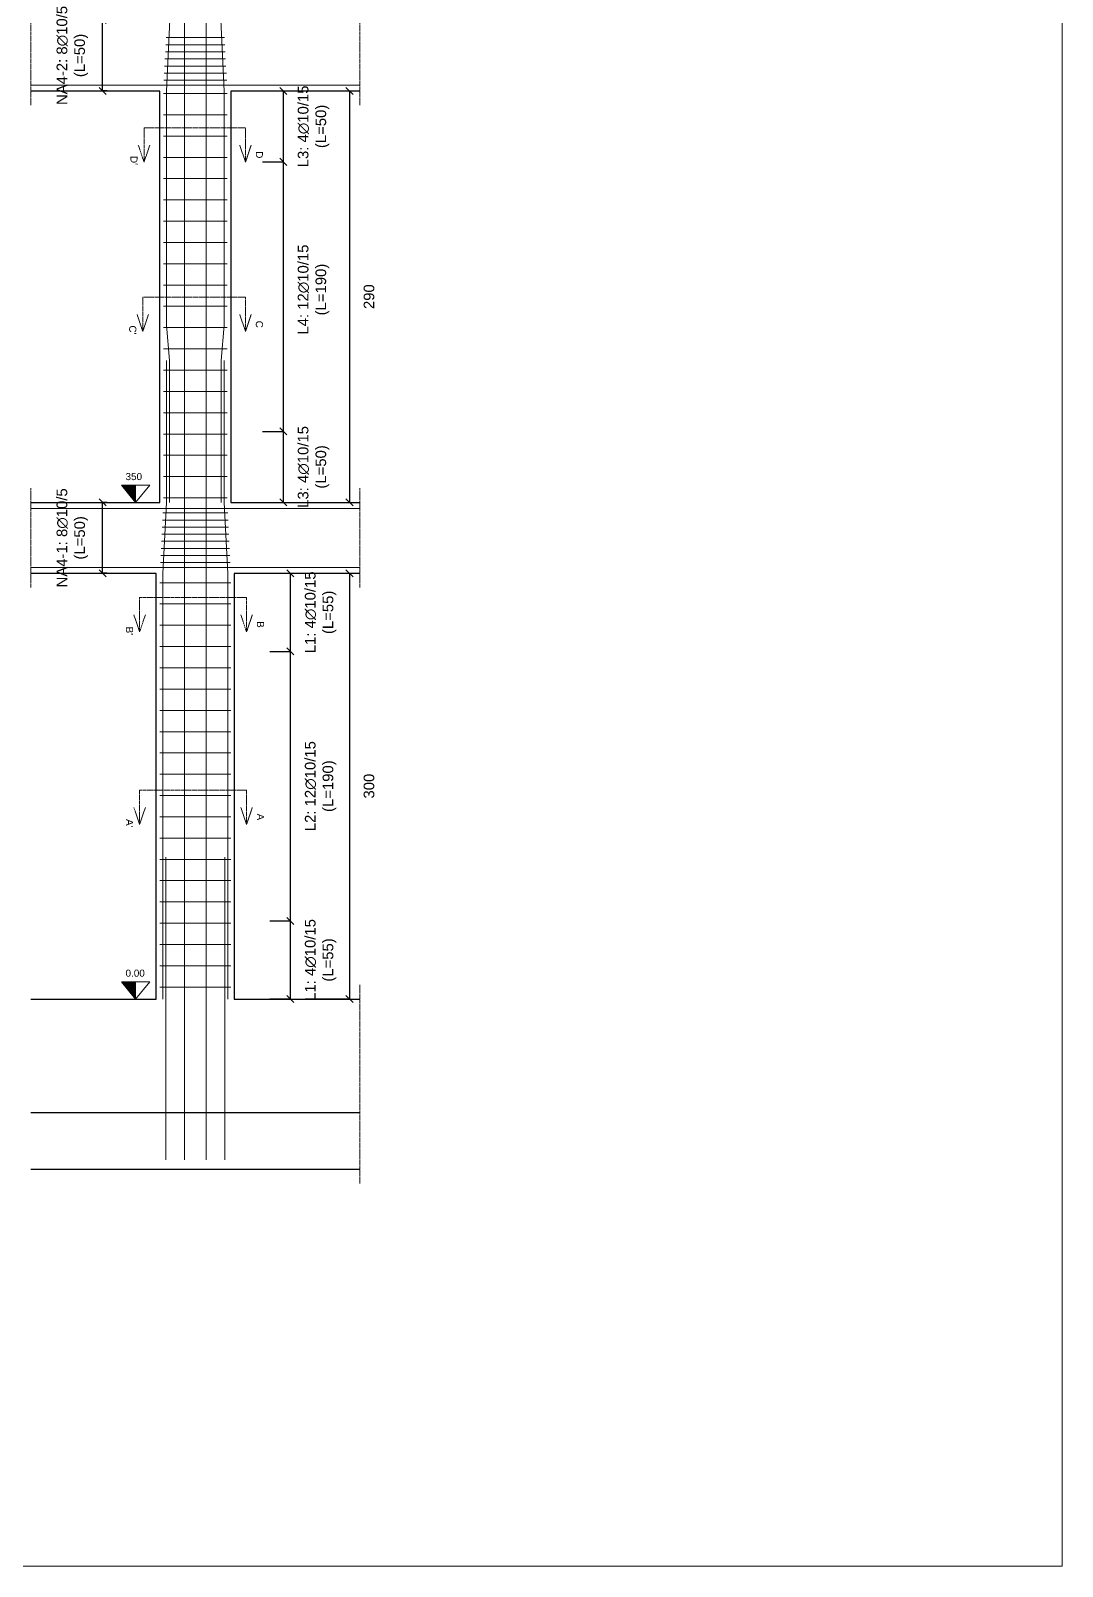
# Model space of a CAD drawing. Header units: millimetres. Extents: x -455371 to 117772, y -78417 to 116564.
# Drawn here: x -304144 to -296873, y 47891 to 58713 of the extents above; entities that cross this region are included whole.
import ezdxf

# ---------------------------------------------------------------- set-up
doc = ezdxf.new("R2010")
doc.units = ezdxf.units.MM
doc.linetypes.add('ACAD_ISO02W100', pattern=[15, 12, -3])
doc.layers.get('0').update_dxf_attribs({"color": 255})
for name, color, linetype, lineweight in [('armature', 5, 'Continuous', 18), ('Cls', 7, 'Continuous', 25), ('quote', 5, 'Continuous', 15), ('Scritte', 7, 'Continuous', 15), ('staffe', 10, 'Continuous', 15), ('tratteggio 1 a 50', 230, 'ACAD_ISO02W100', 15)]:
    doc.layers.add(name, color=color, linetype=linetype, lineweight=lineweight)
doc.layers.add('RETINI', color=253, linetype='Continuous')
doc.styles.get("Standard").update_dxf_attribs({"font": 'arial.ttf'})
doc.dimstyles.new('scala1 a 50', dxfattribs={"dimtxt": 75, "dimasz": 50, "dimexe": 0.18, "dimexo": 250, "dimgap": 100, "dimtad": 2, "dimdec": 0, "dimlfac": 0.1, "dimzin": 0, "dimdsep": 46, "dimtxsty": 'Standard', "dimblk": 'OBLIQUE', "dimcen": -100, "dimadec": 0, "dimazin": 0, "dimtfac": 1, "dimtdec": 0, "dimtofl": 0, "dimtmove": 0, "dimatfit": 3, "dimfxl": 250, "dimfxlon": 1, "dimtolj": 1, "dimtzin": 0, "dimarcsym": 0})

# ---------------------------------------------------------------- blocks, each defined once
blk = doc.blocks.new('_Oblique')
at = {"color": 0, "linetype": 'ByBlock', "lineweight": -2}
blk.add_line((-0.5, -0.5), (0.5, 0.5), dxfattribs=at)
blk = doc.blocks.new('*D1659')
at = {"layer": 'Defpoints', "color": 0, "transparency": 16777216}
for p in [(-302759, 58289), (-302759, 55389), (-301897, 55389)]:
    blk.add_point(p, dxfattribs=at)
at = {"layer": 'quote', "color": 0, "lineweight": -2, "transparency": 16777216}
for p, q in [((-302147, 58289), (-301897, 58289)), ((-301897, 58289), (-301897, 55389)), ((-302147, 55389), (-301897, 55389))]:
    blk.add_line(p, q, dxfattribs=at)
at = {"layer": 'quote', "color": 0, "lineweight": -2, "transparency": 16777216, "xscale": 50, "yscale": 50, "zscale": 50}
for p, rotation in [((-301897, 58289), 90), ((-301897, 55389), 270)]:
    blk.add_blockref('_Oblique', p, dxfattribs=dict(at, rotation=rotation))
at = {"layer": 'quote', "color": 0, "transparency": 16777216, "insert": (-301759, 56839), "char_height": 75, "attachment_point": 5, "rotation": 90}
blk.add_mtext('\\A1;290', dxfattribs=at)
blk = doc.blocks.new('*D1660')
at = {"layer": 'Defpoints', "color": 0, "transparency": 16777216}
for p in [(-302709, 54889), (-302709, 51889), (-301897, 51889)]:
    blk.add_point(p, dxfattribs=at)
at = {"layer": 'quote', "color": 0, "lineweight": -2, "transparency": 16777216}
for p, q in [((-302147, 54889), (-301897, 54889)), ((-301897, 54889), (-301897, 51889)), ((-302147, 51889), (-301897, 51889))]:
    blk.add_line(p, q, dxfattribs=at)
at = {"layer": 'quote', "color": 0, "lineweight": -2, "transparency": 16777216, "xscale": 50, "yscale": 50, "zscale": 50}
for p, rotation in [((-301897, 54889), 90), ((-301897, 51889), 270)]:
    blk.add_blockref('_Oblique', p, dxfattribs=dict(at, rotation=rotation))
at = {"layer": 'quote', "color": 0, "transparency": 16777216, "insert": (-301759, 53389), "char_height": 75, "attachment_point": 5, "rotation": 90}
blk.add_mtext('\\A1;300', dxfattribs=at)
blk = doc.blocks.new('*D1739')
at = {"layer": 'Defpoints', "color": 0, "transparency": 16777216}
for p in [(-302709, 52439), (-302313, 52439), (-302709, 51889)]:
    blk.add_point(p, dxfattribs=at)
at = {"layer": 'quote', "color": 0, "lineweight": -2, "transparency": 16777216}
for p, q in [((-302459, 52439), (-302312, 52439)), ((-302313, 51889), (-302313, 52439)), ((-302459, 51889), (-302312, 51889))]:
    blk.add_line(p, q, dxfattribs=at)
at = {"layer": 'quote', "color": 0, "lineweight": -2, "transparency": 16777216, "xscale": 50, "yscale": 50, "zscale": 50}
for p, rotation in [((-302313, 52439), 90), ((-302313, 51889), 270)]:
    blk.add_blockref('_Oblique', p, dxfattribs=dict(at, rotation=rotation))
at = {"layer": 'quote', "color": 0, "transparency": 16777216, "insert": (-302100, 52164), "char_height": 75, "attachment_point": 5, "rotation": 90}
blk.add_mtext('\\A1;L1: {\\A0;4∅10/15} \\P(L=55)', dxfattribs=at)
blk = doc.blocks.new('*D1740')
at = {"layer": 'Defpoints', "color": 0, "transparency": 16777216}
for p in [(-302709, 54339), (-302313, 54339), (-302709, 52439)]:
    blk.add_point(p, dxfattribs=at)
at = {"layer": 'quote', "color": 0, "lineweight": -2, "transparency": 16777216}
for p, q in [((-302459, 54339), (-302312, 54339)), ((-302313, 52439), (-302313, 54339)), ((-302459, 52439), (-302312, 52439))]:
    blk.add_line(p, q, dxfattribs=at)
at = {"layer": 'quote', "color": 0, "lineweight": -2, "transparency": 16777216, "xscale": 50, "yscale": 50, "zscale": 50}
for p, rotation in [((-302313, 54339), 90), ((-302313, 52439), 270)]:
    blk.add_blockref('_Oblique', p, dxfattribs=dict(at, rotation=rotation))
at = {"layer": 'quote', "color": 0, "transparency": 16777216, "insert": (-302100, 53389), "char_height": 75, "attachment_point": 5, "rotation": 90}
blk.add_mtext('\\A1;L2: {\\A0;12∅10/15} \\P(L=190)', dxfattribs=at)
blk = doc.blocks.new('*D1741')
at = {"layer": 'Defpoints', "color": 0, "transparency": 16777216}
for p in [(-302709, 54889), (-302313, 54889), (-302709, 54339)]:
    blk.add_point(p, dxfattribs=at)
at = {"layer": 'quote', "color": 0, "lineweight": -2, "transparency": 16777216}
for p, q in [((-302459, 54889), (-302312, 54889)), ((-302313, 54339), (-302313, 54889)), ((-302459, 54339), (-302312, 54339))]:
    blk.add_line(p, q, dxfattribs=at)
at = {"layer": 'quote', "color": 0, "lineweight": -2, "transparency": 16777216, "xscale": 50, "yscale": 50, "zscale": 50}
for p, rotation in [((-302313, 54889), 90), ((-302313, 54339), 270)]:
    blk.add_blockref('_Oblique', p, dxfattribs=dict(at, rotation=rotation))
at = {"layer": 'quote', "color": 0, "transparency": 16777216, "insert": (-302100, 54614), "char_height": 75, "attachment_point": 5, "rotation": 90}
blk.add_mtext('\\A1;L1: {\\A0;4∅10/15} \\P(L=55)', dxfattribs=at)
blk = doc.blocks.new('*D1742')
at = {"layer": 'Defpoints', "color": 0, "transparency": 16777216}
for p in [(-302759, 55889), (-302363, 55889), (-302759, 55389)]:
    blk.add_point(p, dxfattribs=at)
at = {"layer": 'quote', "color": 0, "lineweight": -2, "transparency": 16777216}
for p, q in [((-302509, 55889), (-302362, 55889)), ((-302363, 55389), (-302363, 55889)), ((-302509, 55389), (-302362, 55389))]:
    blk.add_line(p, q, dxfattribs=at)
at = {"layer": 'quote', "color": 0, "lineweight": -2, "transparency": 16777216, "xscale": 50, "yscale": 50, "zscale": 50}
for p, rotation in [((-302363, 55889), 90), ((-302363, 55389), 270)]:
    blk.add_blockref('_Oblique', p, dxfattribs=dict(at, rotation=rotation))
at = {"layer": 'quote', "color": 0, "transparency": 16777216, "insert": (-302150, 55639), "char_height": 75, "attachment_point": 5, "rotation": 90}
blk.add_mtext('\\A1;L3: {\\A0;4∅10/15} \\P(L=50)', dxfattribs=at)
blk = doc.blocks.new('*D1743')
at = {"layer": 'Defpoints', "color": 0, "transparency": 16777216}
for p in [(-302759, 57789), (-302363, 57789), (-302759, 55889)]:
    blk.add_point(p, dxfattribs=at)
at = {"layer": 'quote', "color": 0, "lineweight": -2, "transparency": 16777216}
for p, q in [((-302509, 57789), (-302362, 57789)), ((-302363, 55889), (-302363, 57789)), ((-302509, 55889), (-302362, 55889))]:
    blk.add_line(p, q, dxfattribs=at)
at = {"layer": 'quote', "color": 0, "lineweight": -2, "transparency": 16777216, "xscale": 50, "yscale": 50, "zscale": 50}
for p, rotation in [((-302363, 57789), 90), ((-302363, 55889), 270)]:
    blk.add_blockref('_Oblique', p, dxfattribs=dict(at, rotation=rotation))
at = {"layer": 'quote', "color": 0, "transparency": 16777216, "insert": (-302150, 56889), "char_height": 75, "attachment_point": 5, "rotation": 90}
blk.add_mtext('\\A1;L4: {\\A0;12∅10/15} \\P(L=190)', dxfattribs=at)
blk = doc.blocks.new('*D1744')
at = {"layer": 'Defpoints', "color": 0, "transparency": 16777216}
for p in [(-302759, 58289), (-302363, 58289), (-302759, 57789)]:
    blk.add_point(p, dxfattribs=at)
at = {"layer": 'quote', "color": 0, "lineweight": -2, "transparency": 16777216}
for p, q in [((-302509, 58289), (-302362, 58289)), ((-302363, 57789), (-302363, 58289)), ((-302509, 57789), (-302362, 57789))]:
    blk.add_line(p, q, dxfattribs=at)
at = {"layer": 'quote', "color": 0, "lineweight": -2, "transparency": 16777216, "xscale": 50, "yscale": 50, "zscale": 50}
for p, rotation in [((-302363, 58289), 90), ((-302363, 57789), 270)]:
    blk.add_blockref('_Oblique', p, dxfattribs=dict(at, rotation=rotation))
at = {"layer": 'quote', "color": 0, "transparency": 16777216, "insert": (-302150, 58039), "char_height": 75, "attachment_point": 5, "rotation": 90}
blk.add_mtext('\\A1;L3: {\\A0;4∅10/15} \\P(L=50)', dxfattribs=at)
blk = doc.blocks.new('*U3106')
at = {"layer": 'staffe'}
blk.add_lwpolyline([(-250, 0), (250, 0)], dxfattribs=at)
blk = doc.blocks.new('*U3107')
at = {"layer": 'staffe', "color": 0, "linetype": 'ByBlock', "lineweight": -2, "transparency": 16777216}
for p in [(0, 0), (0, -150), (0, -300), (0, -450), (0, -600), (0, -750), (0, -900), (0, -1050), (0, -1200), (0, -1350), (0, -1500), (0, -1650), (0, -1800), (0, -1950), (0, -2100), (0, -2250), (0, -2400), (0, -2550), (0, -2700), (0, -2850)]:
    blk.add_blockref('*U3106', p, dxfattribs=at)
blk = doc.blocks.new('*U3108')
at = {"layer": 'staffe'}
blk.add_lwpolyline([(-225, 0), (225, 0)], dxfattribs=at)
blk = doc.blocks.new('*U3109')
at = {"layer": 'staffe', "color": 0, "linetype": 'ByBlock', "lineweight": -2, "transparency": 16777216}
for p in [(0, 0), (0, -150), (0, -300), (0, -450), (0, -600), (0, -750), (0, -900), (0, -1050), (0, -1200), (0, -1350), (0, -1500), (0, -1650), (0, -1800), (0, -1950), (0, -2100), (0, -2250), (0, -2400), (0, -2550), (0, -2700), (0, -2850)]:
    blk.add_blockref('*U3108', p, dxfattribs=at)
blk = doc.blocks.new('*D3149')
at = {"layer": 'Defpoints', "color": 0, "transparency": 16777216}
for p in [(-303637, 58789), (-303355, 58789), (-303355, 58289)]:
    blk.add_point(p, dxfattribs=at)
at = {"layer": 'quote', "color": 0, "lineweight": -2, "transparency": 16777216}
for p, q in [((-303605, 58789), (-303637, 58789)), ((-303637, 58289), (-303637, 58789)), ((-303605, 58289), (-303637, 58289))]:
    blk.add_line(p, q, dxfattribs=at)
at = {"layer": 'quote', "color": 0, "lineweight": -2, "transparency": 16777216, "xscale": 50, "yscale": 50, "zscale": 50}
for p, rotation in [((-303637, 58789), 90), ((-303637, 58289), 270)]:
    blk.add_blockref('_Oblique', p, dxfattribs=dict(at, rotation=rotation))
at = {"layer": 'quote', "color": 0, "transparency": 16777216, "insert": (-303850, 58539), "char_height": 75, "attachment_point": 5, "rotation": 90}
blk.add_mtext('\\A1;NA4-2: {\\A0;8∅10/5} \\P(L=50)', dxfattribs=at)
blk = doc.blocks.new('*D3150')
at = {"layer": 'Defpoints', "color": 0, "transparency": 16777216}
for p in [(-303637, 55389), (-303355, 55389), (-303355, 54889)]:
    blk.add_point(p, dxfattribs=at)
at = {"layer": 'quote', "color": 0, "lineweight": -2, "transparency": 16777216}
for p, q in [((-303605, 55389), (-303637, 55389)), ((-303637, 54889), (-303637, 55389)), ((-303605, 54889), (-303637, 54889))]:
    blk.add_line(p, q, dxfattribs=at)
at = {"layer": 'quote', "color": 0, "lineweight": -2, "transparency": 16777216, "xscale": 50, "yscale": 50, "zscale": 50}
for p, rotation in [((-303637, 55389), 90), ((-303637, 54889), 270)]:
    blk.add_blockref('_Oblique', p, dxfattribs=dict(at, rotation=rotation))
at = {"layer": 'quote', "color": 0, "transparency": 16777216, "insert": (-303850, 55139), "char_height": 75, "attachment_point": 5, "rotation": 90}
blk.add_mtext('\\A1;NA4-1: {\\A0;8∅10/5} \\P(L=50)', dxfattribs=at)

msp = doc.modelspace()

# ---------------------------------------------------------------- hatches: boundary and pattern name
at = {"layer": 'RETINI'}
h = msp.add_hatch(color=256, dxfattribs=at)
h.dxf.hatch_style = 1
h.paths.add_polyline_path([(-303504.5, 55509.9), (-303404.5, 55388.5), (-303404.5, 55509.9)])
h = msp.add_hatch(color=256, dxfattribs=at)
h.dxf.hatch_style = 1
h.paths.add_polyline_path([(-303504.5, 52009.9), (-303404.5, 51888.5), (-303404.5, 52009.9)])

# ---------------------------------------------------------------- linework, layer by layer
at = {"layer": 'armature'}
for points in [[(-303060.2, 65527.5), (-303060.2, 50755.5)], [(-302906.4, 65527.5), (-302906.4, 50755.5)], [(-303162.5, 58789.1), (-303187.5, 58288)], [(-302779.5, 58288), (-302804.5, 58789.1)], [(-304143.7, 58330.5), (-304143.7, 58330.5), (-304143.7, 58330.5), (-301822.8, 58330.5)], [(-303187.5, 56638.5), (-303187.5, 56638.5), (-303187.5, 56638.5), (-303187.5, 58288)], [(-302779.5, 56638.5), (-302779.5, 56638.5), (-302779.5, 56638.5), (-302779.5, 58288)], [(-303187.5, 56638.5), (-303165.5, 56388.5)], [(-302801.5, 56388.5), (-302779.5, 56638.5)], [(-303187.5, 56388.5), (-303187.5, 55388.5)], [(-303165.5, 55388.5), (-303165.5, 56388.5)], [(-302801.5, 55388.5), (-302801.5, 56388.5)], [(-302779.5, 56388.5), (-302779.5, 55388.5)], [(-304143.7, 55346.5), (-304143.7, 55346.5), (-304143.7, 55346.5), (-301822.8, 55346.5)], [(-303212.5, 54888.5), (-303187.5, 55388.5)], [(-302754.5, 54888.5), (-302779.5, 55388.5)], [(-304143.7, 54930.5), (-304143.7, 54930.5), (-304143.7, 54930.5), (-301822.8, 54930.5)], [(-303212.5, 51888.5), (-303212.5, 54888.5)], [(-302754.5, 51888.5), (-302754.5, 54888.5)], [(-303190.9, 52888.5), (-303190.9, 50755.5)], [(-302776.5, 52888.5), (-302776.5, 50755.5)]]:
    msp.add_lwpolyline(points, dxfattribs=at)
at = {"layer": 'Cls'}
for points in [[(-304143.7, 55388.5), (-303233.5, 55388.5), (-303233.5, 56922.5), (-303233.5, 58288.5), (-304143.7, 58288.5)], [(-301822.8, 58288.5), (-302733.5, 58288.5), (-302733.5, 56922.5), (-302733.5, 55388.5), (-301822.8, 55388.5)], [(-304143.7, 51888.5), (-303258.5, 51888.5), (-303258.5, 54888.5), (-304143.7, 54888.5)], [(-301822.8, 54888.5), (-302708.5, 54888.5), (-302708.5, 51888.5), (-301822.8, 51888.5)], [(-304143.7, 51088.5), (-301822.8, 51088.5)], [(-304143.7, 50688.5), (-301822.8, 50688.5)]]:
    msp.add_lwpolyline(points, dxfattribs=at)
at = {"layer": 'quote'}
msp.add_lwpolyline([(-348520.9, 70223.3), (-296872.7, 70223.3), (-296872.7, 47890.5), (-348520.9, 47890.5)], close=True, dxfattribs=at)
for points in [[(-303404.5, 55388.5), (-303504.5, 55509.9), (-303304.5, 55509.9), (-303404.5, 55388.5)], [(-303404.5, 55388.5), (-303404.5, 55509.9)], [(-303404.5, 51888.5), (-303504.5, 52009.9), (-303304.5, 52009.9), (-303404.5, 51888.5)], [(-303404.5, 51888.5), (-303404.5, 52009.9)]]:
    msp.add_lwpolyline(points, dxfattribs=at)
at = {"layer": 'staffe'}
for points in [[(-303189.7, 58664.6), (-302777.3, 58664.6)], [(-303194.7, 58565.1), (-302772.3, 58564.5)], [(-303192.2, 58614.6), (-302774.8, 58614.6)], [(-302767.3, 58464.6), (-303199.7, 58464.6)], [(-303197.2, 58514.6), (-302769.8, 58514.6)], [(-303204.7, 58364.6), (-302762.3, 58364.6)], [(-303202.2, 58415.1), (-302764.8, 58414.5)], [(-302755, 55314.6), (-303212, 55314.6)], [(-303217.2, 55214.6), (-302749.8, 55214.6)], [(-303214.7, 55264.6), (-302752.3, 55264.6)], [(-303222.2, 55114.6), (-302744.8, 55114.6)], [(-302747.3, 55164.6), (-303219.7, 55164.6)], [(-303227.2, 55015.1), (-302739.8, 55014.6)], [(-303224.7, 55065.1), (-302742.3, 55064.5)], [(-303229.7, 54964.6), (-302737.3, 54964.6)]]:
    msp.add_lwpolyline(points, dxfattribs=at)
at = {"layer": 'tratteggio 1 a 50'}
for p, q in [((-302630, 58029.7), (-303345, 58029.7)), ((-303345, 58029.7), (-303345, 57787.9)), ((-302630, 57787.9), (-302630, 58029.7)), ((-303345, 57787.9), (-303385.4, 57907.4)), ((-303385.4, 57907.4), (-303385.4, 57907.4)), ((-303304.6, 57907.4), (-303345, 57787.9)), ((-303304.6, 57907.4), (-303304.6, 57907.4)), ((-302670.3, 57907.4), (-302670.3, 57907.4)), ((-302670.3, 57907.4), (-302630, 57787.9)), ((-302630, 56835.3), (-303353.8, 56835.3)), ((-303353.8, 56835.3), (-303353.8, 56593.4)), ((-302630, 56593.4), (-302630, 56835.3)), ((-303353.8, 56593.4), (-303394.1, 56713)), ((-303394.1, 56713), (-303394.1, 56713)), ((-303313.4, 56713), (-303353.8, 56593.4)), ((-303313.4, 56713), (-303313.4, 56713)), ((-302670.3, 56713), (-302670.3, 56713)), ((-302670.3, 56713), (-302630, 56593.4))]:
    msp.add_line(p, q, dxfattribs=at)
for points in [[(-304143.7, 58888.5), (-304143.7, 58188.5)], [(-301822.8, 58888.5), (-301822.8, 58188.5)], [(-304143.7, 55488.5), (-304143.7, 54788.5)], [(-301822.8, 55488.5), (-301822.8, 54788.5)], [(-302662.4, 54595.7), (-302662.4, 54595.7), (-302622, 54476.1), (-302622, 54717.9), (-303376, 54717.9), (-303376, 54476.1)], [(-303335.6, 54595.7), (-303335.6, 54595.7), (-303376, 54476.1), (-303416.3, 54595.7), (-303416.3, 54595.7)], [(-302662.4, 53238.8), (-302662.4, 53238.8), (-302622, 53119.2), (-302622, 53361.1), (-303376, 53361.1), (-303376, 53119.2)], [(-303335.6, 53238.8), (-303335.6, 53238.8), (-303376, 53119.2), (-303416.3, 53238.8), (-303416.3, 53238.8)], [(-301822.8, 51988.5), (-301822.8, 50588.5)]]:
    msp.add_lwpolyline(points, dxfattribs=at)
for points in [[(-302630, 57787.9), (-302589.6, 57907.4), (-302589.6, 57907.4), (-302589.6, 57907.4)], [(-302630, 56593.4), (-302589.6, 56713), (-302589.6, 56713), (-302589.6, 56713)], [(-302622, 54476.1), (-302581.6, 54595.7), (-302581.6, 54595.7), (-302581.6, 54595.7)], [(-302622, 53119.2), (-302581.6, 53238.8), (-302581.6, 53238.8), (-302581.6, 53238.8)]]:
    msp.add_lwpolyline(points, close=True, dxfattribs=at)

# ---------------------------------------------------------------- block references
at = {"layer": 'staffe'}
for name, p in [('*U3109', (-302983.5, 58270.9)), ('*U3107', (-302983.5, 54823))]:
    msp.add_blockref(name, p, dxfattribs=at)

# ---------------------------------------------------------------- texts
at = {"layer": 'Cls'}
for s, p in [("D'", (-303440.7, 57830.6)), ("C'", (-303449.5, 56636.1))]:
    msp.add_text(s, height=50, rotation=270, dxfattribs=at).set_placement(p)
at = {"layer": 'Scritte', "char_height": 50, "attachment_point": 1, "rotation": 270}
for s, insert in [('D', (-302506.9, 57864)), ('C', (-302506.9, 56669.5)), ("B'", (-303421.7, 54513.7)), ('B', (-302499, 54552.2)), ("A'", (-303421.7, 53156.8)), ('A', (-302499, 53195.3))]:
    msp.add_mtext_dynamic_manual_height_columns(s, width=371.945, gutter_width=12.5, heights=[0], dxfattribs=dict(at, insert=insert))
at = {"layer": 'Scritte', "char_height": 50, "attachment_point": 1}
for s, insert in [('350', (-303475.3, 55596.1)), ('0.00', (-303475.3, 52096.1))]:
    msp.add_mtext_dynamic_manual_height_columns(s, width=147.198, gutter_width=12.5, heights=[0], dxfattribs=dict(at, insert=insert))

# ---------------------------------------------------------------- dimensions: what is measured, and where the dimension line sits
at = {"layer": 'quote'}
for base, p1, p2, text, picture, middle in [((-303636.8, 58788.5), (-303354.9, 58288.5), (-303354.9, 58788.5), 'NA4-2: {\\A0;8∅10/5} \\P(L=<>)', '*D3149', (-303636.8, 58538.5)), ((-302362.6, 58288.5), (-302758.5, 57788.5), (-302758.5, 58288.5), 'L3: {\\A0;4∅10/15} \\P(L=<>)', '*D1744', (-302362.6, 58038.5)), ((-302362.6, 57788.5), (-302758.5, 55888.5), (-302758.5, 57788.5), 'L4: {\\A0;12∅10/15} \\P(L=<>)', '*D1743', (-302362.6, 56888.5)), ((-302362.6, 55888.5), (-302758.5, 55388.5), (-302758.5, 55888.5), 'L3: {\\A0;4∅10/15} \\P(L=<>)', '*D1742', (-302362.6, 55638.5)), ((-303636.8, 55388.5), (-303354.9, 54888.5), (-303354.9, 55388.5), 'NA4-1: {\\A0;8∅10/5} \\P(L=<>)', '*D3150', (-303636.8, 55138.5)), ((-302312.6, 54888.5), (-302708.5, 54338.5), (-302708.5, 54888.5), 'L1: {\\A0;4∅10/15} \\P(L=<>)', '*D1741', (-302312.6, 54613.5)), ((-302312.6, 54338.5), (-302708.5, 52438.5), (-302708.5, 54338.5), 'L2: {\\A0;12∅10/15} \\P(L=<>)', '*D1740', (-302312.6, 53388.5)), ((-302312.6, 52438.5), (-302708.5, 51888.5), (-302708.5, 52438.5), 'L1: {\\A0;4∅10/15} \\P(L=<>)', '*D1739', (-302312.6, 52163.5))]:
    dim = msp.add_linear_dim(base=base, p1=p1, p2=p2, angle=90, text=text, dimstyle='scala1 a 50', dxfattribs=at)
    dim.commit()
    dim.dimension.update_dxf_attribs({"geometry": picture, "text_midpoint": middle, "dimtype": 161})
for base, p1, p2, picture, middle in [((-301897, 55388.5), (-302758.5, 58288.5), (-302758.5, 55388.5), '*D1659', (-301758.7, 56838.5)), ((-301897.5, 51888.5), (-302708.5, 54888.5), (-302708.5, 51888.5), '*D1660', (-301759.2, 53388.5))]:
    dim = msp.add_linear_dim(base=base, p1=p1, p2=p2, angle=90, dimstyle='scala1 a 50', dxfattribs=at)
    dim.commit()
    dim.dimension.update_dxf_attribs({"geometry": picture, "text_midpoint": middle})

doc.saveas('drawing.dxf')
